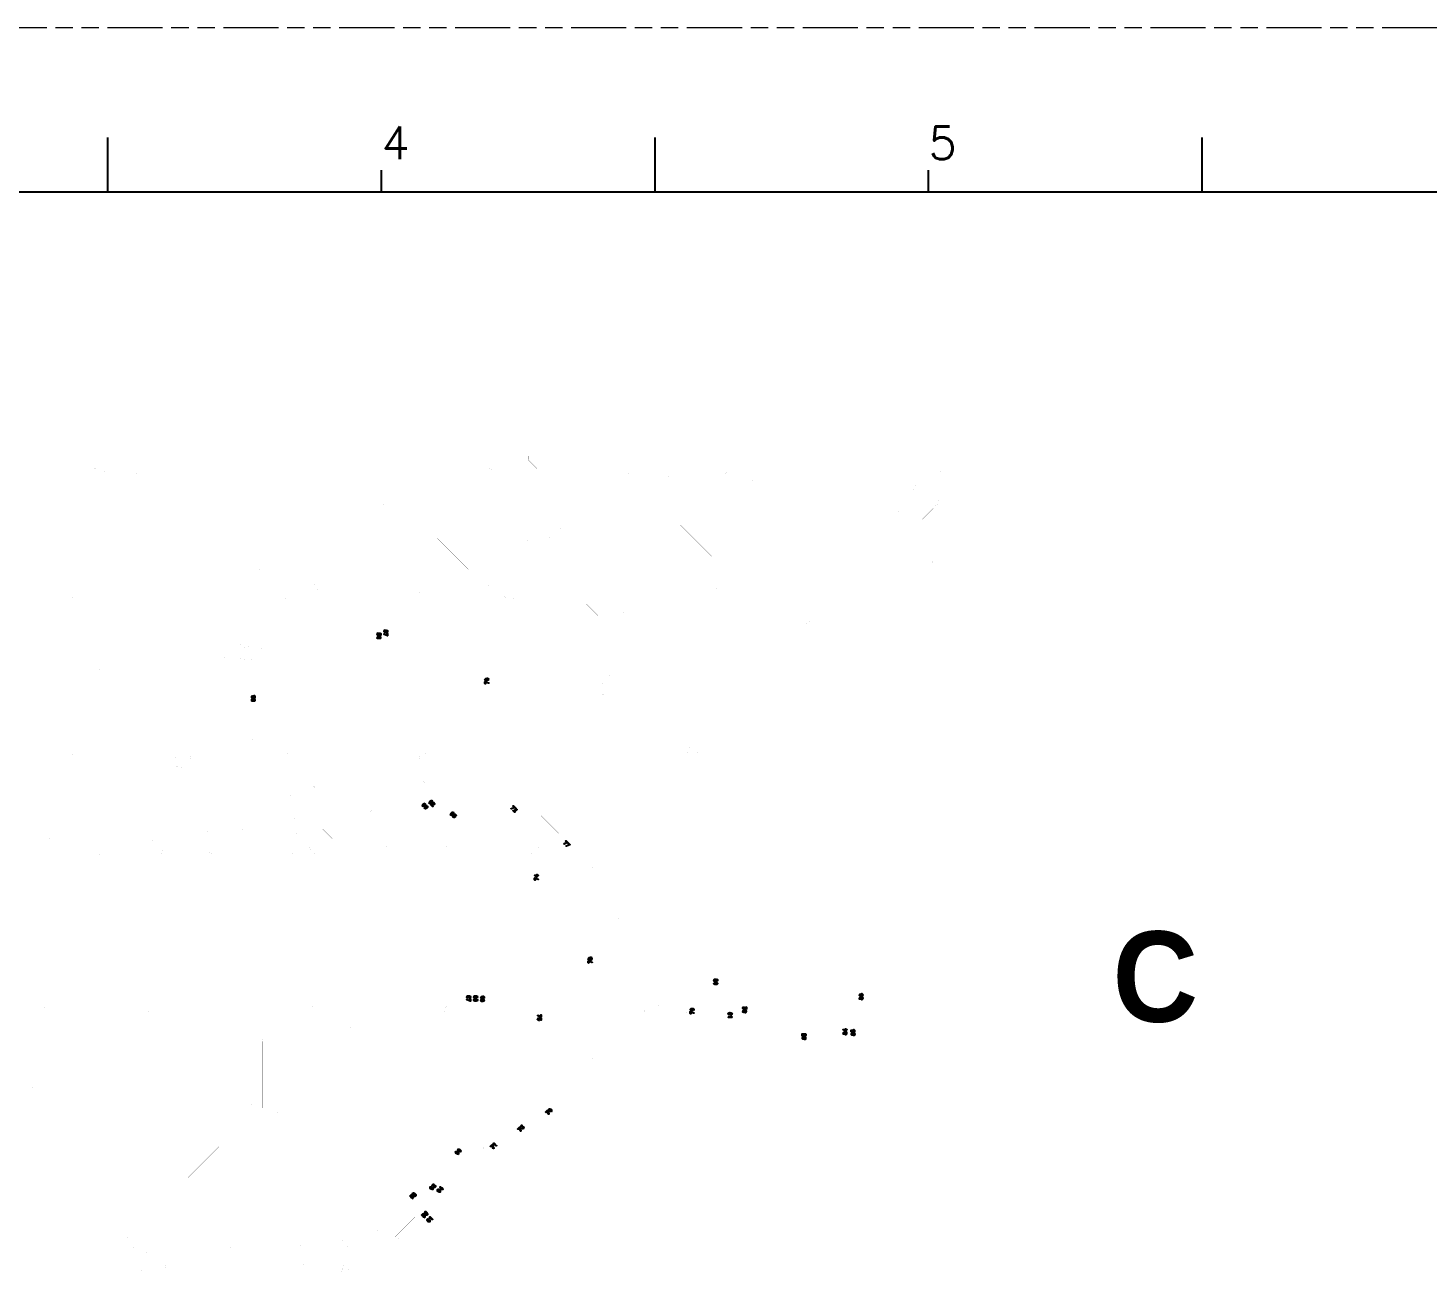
# Model space of a CAD drawing. Extents: x -945 to -170, y -475 to 73.
# Drawn here: x -653.3 to -411.7, y -142.3 to 73 of the extents above; entities that cross this region are included whole.
import ezdxf

# ---------------------------------------------------------------- set-up
doc = ezdxf.new("R2010")
doc.units = 0
doc.linetypes.add('PHANTOM', pattern=[29.5, 9.5, -1.5, 3, -1.5, 3, -1.5, 9.5])
doc.layers.get('0').update_dxf_attribs({"color": 9})
doc.layers.add('0PAPERF', color=2, linetype='PHANTOM', lineweight=0, plot=False)
doc.layers.add('biaozhu1', color=4, linetype='Continuous')
doc.layers.add('c_area', color=1, linetype='Continuous')
doc.layers.add('DIM', color=3, linetype='Continuous', lineweight=5)
doc.styles.add('SIMPLEX', font='simplex.shx')
doc.styles.get("Standard").update_dxf_attribs({"font": 'txt.shx'})

# ---------------------------------------------------------------- blocks, each defined once
blk = doc.blocks.new('PAD_R4')
at = {"layer": 'biaozhu1', "const_width": 0.5}
blk.add_lwpolyline([(0.25, 0, 1), (-0.25, 0, 1)], format="xyb", close=True, dxfattribs=at)

msp = doc.modelspace()

# ---------------------------------------------------------------- linework, layer by layer
for p, q in [((-639.55, 44.66), (-639.55, 54.1)), ((-545.13, 44.66), (-545.13, 54.1)), ((-450.72, 44.66), (-450.72, 54.1)), ((-592.34, 44.66), (-592.34, 48.43)), ((-497.92, 44.66), (-497.92, 48.43)), ((-193.9, 44.66), (-922.8, 44.66))]:
    msp.add_line(p, q)
at = {"layer": '0PAPERF'}
msp.add_line((-170.11, 72.99), (-944.51, 72.99), dxfattribs=at)
at = {"layer": 'c_area'}
for p, q in [((-569.91, -61.77), (-569.4, -61.56)), ((-560.81, -67.82), (-560.31, -67.61)), ((-560.42, -68.22), (-559.92, -68.01)), ((-565.72, -73.35), (-565.53, -73.46)), ((-512.48, -99.99), (-512.29, -100.1)), ((-582.11, -127.27), (-582.06, -127.49))]:
    msp.add_line(p, q, dxfattribs=at)
at = {"layer": 'c_area', "linetype": 'Continuous', "const_width": 0.0016}
for points in [[(-652.66, -142.31), (-652.66, -0.28), (-480.91, -0.28), (-480.91, -142.31), (-652.66, -142.31), (-652.66, -115.3), (-651.45, -114.1), (-651.45, -98.26, -0.198699), (-651.34, -97.98), (-650.65, -97.3, 0.198877), (-650.5, -96.92), (-650.5, -96.35, 0.414219), (-651.02, -95.83), (-651.91, -95.83), (-651.91, -69.63), (-650.99, -69.63, 0.407812), (-650.5, -69.13, -0.057512), (-650.49, -69.06, -0.18321), (-649.3, -66.44), (-648.93, -66.07), (-648.93, -56.07, -0.41422), (-648.53, -55.67), (-628.32, -55.67, -0.198797), (-628.04, -55.78), (-624.12, -59.7, -0.198832), (-624, -59.99), (-624, -63.04, 0.196831), (-623.63, -63.95), (-623.24, -64.34, -0.199218), (-622.05, -67.21), (-622.05, -69.13, 0.407812), (-621.56, -69.63), (-620.63, -69.63), (-620.63, -95.83), (-621.52, -95.83, 0.414219), (-622.05, -96.35), (-622.05, -100.93, -0.148551), (-622.74, -103.19), (-622.74, -116.99), (-637.93, -132.19), (-637.93, -142.31)], [(-636.12, -142.31), (-636.12, -141.17, -0.198727), (-635.91, -140.68), (-633.46, -138.22, 0.195228), (-633.43, -138.15), (-633.43, -132.66, -0.1975), (-633.23, -132.17), (-614.1, -113.04, 0.198843), (-614.07, -112.97), (-614.07, -71.28, -0.198987), (-613.86, -70.78), (-609.77, -66.69, 0.199089), (-609.74, -66.62), (-609.74, -54.94, 0.198756), (-609.77, -54.87), (-614.42, -50.22, -0.198911), (-614.62, -49.73), (-614.62, -36.83, -0.198727), (-614.42, -36.34), (-613.71, -35.63, 0.198843), (-613.68, -35.56), (-613.68, -34.31, 0.198836), (-613.71, -34.24), (-614.4, -33.55, -0.197375), (-614.6, -33.06), (-614.6, -0.28), (-614, -0.28), (-614, -33.06, 0.195062), (-613.98, -33.13), (-613.29, -33.82, -0.198826), (-613.09, -34.31), (-613.09, -35.56, -0.198788), (-613.29, -36.06), (-614, -36.76, 0.198744), (-614.03, -36.83), (-614.03, -49.73, 0.198934), (-614, -49.8), (-609.35, -54.45, -0.198728), (-609.14, -54.94), (-609.14, -66.62, -0.199056), (-609.35, -67.12), (-613.44, -71.21, 0.199001), (-613.47, -71.28), (-613.47, -112.97, -0.198774), (-613.68, -113.46), (-632.81, -132.59, 0.195216), (-632.83, -132.66), (-632.83, -138.15, -0.197509), (-633.04, -138.65), (-635.49, -141.1, 0.198744), (-635.52, -141.17), (-635.52, -142.31)], [(-594.24, -8.53), (-594.24, -0.28), (-593.64, -0.28), (-593.64, -8.41), (-592.65, -9.4, -0.201444), (-592.56, -9.61), (-592.56, -53.17), (-577.27, -68.46, -0.198925), (-577.07, -68.96), (-577.07, -119.14, -0.198819), (-577.27, -119.63), (-592.42, -134.78, 0.195216), (-592.45, -134.85), (-592.45, -142.31), (-593.04, -142.31), (-593.04, -134.85, -0.197481), (-592.84, -134.35), (-577.7, -119.21, 0.198887), (-577.67, -119.14), (-577.67, -68.96, 0.19895), (-577.7, -68.89), (-593.07, -53.51, -0.200043), (-593.16, -53.29), (-593.16, -9.73), (-594.15, -8.75, -0.201444)], [(-593.04, -8.04), (-593.04, -0.28), (-592.44, -0.28), (-592.44, -7.92), (-591.45, -8.9, -0.201182), (-591.37, -9.12), (-591.37, -52.67), (-576.07, -67.97, -0.198777), (-575.87, -68.46), (-575.87, -119.63, -0.198726), (-576.07, -120.13), (-591.22, -135.27, 0.19504), (-591.25, -135.34), (-591.25, -142.31), (-591.85, -142.31), (-591.85, -135.34, -0.197357), (-591.65, -134.85), (-576.5, -119.71, 0.198752), (-576.47, -119.63), (-576.47, -68.46, 0.198844), (-576.5, -68.39), (-591.88, -53.01, -0.201182), (-591.97, -52.8), (-591.97, -9.24), (-592.95, -8.25, -0.201182)], [(-591.84, -7.54), (-591.84, -0.28), (-591.24, -0.28), (-591.24, -7.42), (-585.26, -13.4, -0.201182), (-585.17, -13.62), (-585.17, -24.5, 0.396518), (-583.89, -25.74), (-579.99, -25.74), (-579.99, -51.94), (-583.87, -51.94, 0.422988), (-585.17, -53.28), (-585.17, -56.64, 0.19491), (-584.81, -57.54), (-574.88, -67.47, -0.197503), (-574.67, -67.96), (-574.67, -120.29, -0.201072), (-574.76, -120.51), (-590.02, -135.77, 0.198948), (-590.05, -135.84), (-590.05, -142.31), (-590.65, -142.31), (-590.65, -135.84, -0.198922), (-590.45, -135.35), (-575.27, -120.17), (-575.27, -67.96, 0.195229), (-575.3, -67.89), (-585.68, -57.51, -0.201073), (-585.77, -57.3), (-585.77, -53.18, 0.400453), (-587.07, -51.94), (-590.95, -51.94), (-590.95, -25.74), (-587.05, -25.74, 0.416338), (-585.77, -24.41), (-585.77, -13.74), (-591.75, -7.76, -0.201182)], [(-590.64, -7.05), (-590.64, -0.28), (-590.04, -0.28), (-590.04, -6.92), (-573.98, -22.99, -0.198727), (-573.77, -23.49), (-573.77, -57.04, 0.198844), (-573.74, -57.11), (-565.41, -65.44, -0.198929), (-565.2, -65.94), (-565.2, -68.33, 0.410238), (-563.92, -69.63), (-559.67, -69.63), (-559.67, -95.83), (-563.55, -95.83, 0.422988), (-564.85, -97.17), (-564.85, -112, -0.198822), (-565.06, -112.5), (-588.83, -136.26, 0.198829), (-588.85, -136.34), (-588.85, -142.31), (-589.45, -142.31), (-589.45, -136.34, -0.198773), (-589.25, -135.84), (-565.48, -112.07, 0.198876), (-565.45, -112), (-565.45, -97.07, 0.400453), (-566.75, -95.83), (-570.63, -95.83), (-570.63, -69.63), (-567.09, -69.63, 0.410242), (-565.8, -68.33), (-565.8, -65.94, 0.198958), (-565.83, -65.87), (-574.17, -57.54, -0.198792), (-574.37, -57.04), (-574.37, -23.49, 0.198762), (-574.4, -23.42), (-590.56, -7.26, -0.201182)], [(-589.45, -6.55), (-589.45, -0.28), (-588.85, -0.28), (-588.85, -6.43), (-570.15, -25.12, 0.196117), (-568.69, -25.74), (-559.67, -25.74), (-559.67, -51.94), (-563.55, -51.94, 0.422988), (-564.85, -53.28), (-564.85, -62.92, 0.195124), (-564.82, -62.99), (-556.15, -71.67, -0.198728), (-555.94, -72.16), (-555.94, -104.78, -0.198788), (-556.15, -105.28), (-587.63, -136.76, 0.198752), (-587.66, -136.83), (-587.66, -142.31), (-588.26, -142.31), (-588.26, -136.83, -0.198742), (-588.05, -136.34), (-556.57, -104.85, 0.198843), (-556.54, -104.78), (-556.54, -72.16, 0.198756), (-556.57, -72.09), (-565.25, -63.41, -0.197369), (-565.45, -62.92), (-565.45, -53.18, 0.400453), (-566.75, -51.94), (-570.63, -51.94), (-570.63, -26.36, 0.195776), (-571.23, -24.89), (-589.36, -6.76, -0.201182)], [(-587.05, -5.56), (-587.05, -0.28), (-586.45, -0.28), (-586.45, -5.43), (-577.58, -14.31), (-563.44, -14.31, -0.198789), (-562.95, -14.51), (-552.8, -24.66, 0.196042), (-550.22, -25.74), (-539.35, -25.74), (-539.35, -50.55, 0.195357), (-538.97, -51.45), (-538.43, -51.99, -0.201073), (-538.34, -52.21), (-538.34, -142.31), (-538.94, -142.31), (-538.94, -53.24, 0.41422), (-540.24, -51.94), (-550.31, -51.94), (-550.31, -28.87, 0.195645), (-550.91, -27.4), (-563.37, -14.94, 0.198829), (-563.44, -14.91), (-577.7, -14.91, -0.201182), (-577.91, -14.82), (-586.96, -5.77, -0.201182)], [(-585.34, -2.98), (-585.34, -0.28), (-574.38, -0.28), (-574.38, -0.85, 0.200391), (-573.99, -1.78), (-563.55, -12.22), (-546.11, -12.22, -0.201182), (-545.89, -12.31), (-534.62, -23.58, -0.197496), (-534.42, -24.07), (-534.42, -142.31), (-535.02, -142.31), (-535.02, -24.07, 0.195219), (-535.05, -24), (-546.23, -12.82), (-563.67, -12.82, -0.223281), (-563.9, -12.71), (-573.02, -3.6, 0.198898), (-574.5, -2.98)], [(-549.81, -3.48), (-549.81, -0.28), (-549.21, -0.28), (-549.21, -3.48, 0.195084), (-549.18, -3.55), (-529.5, -23.23, -0.19883), (-529.29, -23.73), (-529.29, -142.31), (-529.89, -142.31), (-529.89, -23.73, 0.19885), (-529.92, -23.66), (-549.61, -3.97, -0.19737)], [(-548.23, -1.57), (-548.23, -0.28), (-547.43, -0.28), (-547.43, -1.41), (-519.05, -29.8, -0.200064), (-518.93, -30.08), (-518.93, -142.31), (-519.73, -142.31), (-519.73, -30.24), (-548.11, -1.86, -0.200064)], [(-542.02, -4), (-533.12, -4, 0.41422), (-532.72, -3.6), (-532.72, -0.28), (-530.24, -0.28), (-529.04, -1.48, -0.199014), (-528.92, -1.76), (-528.92, -5.03, 0.198284), (-528.63, -5.74), (-513.27, -21.1), (-513.27, -142.31), (-518.32, -142.31), (-518.32, -30.08, 0.198917), (-518.62, -29.37), (-542.59, -5.39, -0.668017)], [(-529.38, -0.28), (-528.25, -0.28), (-527.63, -0.9, -0.200064), (-527.52, -1.18), (-527.52, -4.86), (-511.98, -20.4, -0.200046), (-511.86, -20.68), (-511.86, -142.31), (-512.66, -142.31), (-512.66, -20.85), (-528.2, -5.31, -0.200046), (-528.32, -5.02), (-528.32, -1.35)], [(-526.92, -4.45), (-526.92, -0.28), (-526.12, -0.28), (-526.12, -4.28), (-510.58, -19.82, -0.200064), (-510.46, -20.1), (-510.46, -142.31), (-511.26, -142.31), (-511.26, -20.27), (-526.8, -4.73, -0.200064)], [(-512.11, -0.28), (-510.98, -0.28), (-509.18, -2.07, -0.200064), (-509.07, -2.36), (-509.07, -142.31), (-509.87, -142.31), (-509.87, -2.52)], [(-504.06, -2.98), (-504.06, -0.28), (-493.1, -0.28), (-493.1, -2.98), (-494.8, -2.98, 0.411919), (-496.1, -4.27), (-496.1, -8.12, -0.199501), (-496.69, -9.54), (-499.01, -11.86, 0.194967), (-499.39, -12.77), (-499.39, -142.31), (-503.39, -142.31), (-503.39, -11.41, -0.199497), (-502.8, -9.99), (-500.74, -7.93, -0.161727), (-500.57, -6.68, -0.223779), (-500.48, -6.44, 0.197884), (-500.1, -5.53), (-500.1, -4.27, 0.41259), (-501.4, -2.98)], [(-497.57, -142.31), (-497.57, -20.25, -0.1997), (-496.98, -18.83), (-492.81, -14.66, 0.194509), (-492.44, -13.76), (-492.44, -0.28), (-488.44, -0.28), (-488.44, -15.12, -0.199682), (-489.03, -16.54), (-493.57, -21.07), (-493.57, -142.31)], [(-561.21, -13.43), (-546.65, -13.43, -0.198797), (-546.36, -13.54), (-535.74, -24.16, -0.19873), (-535.63, -24.45), (-535.63, -142.31), (-537.73, -142.31), (-537.73, -52.21, 0.198922), (-538, -51.56), (-538.24, -51.32, -0.176598), (-538.34, -51.06), (-538.34, -25.12, 0.414059), (-538.74, -24.72), (-551.73, -24.72, -0.064768), (-552.36, -24.24), (-561.83, -14.77, -0.637985)], [(-528.69, -22.71, -0.414257), (-528.12, -22.71), (-520.33, -30.5), (-520.33, -142.31), (-528.69, -142.31), (-528.69, -23.45, 0.11081), (-528.72, -23.28), (-528.78, -23.17, -0.326205)], [(-645.23, -25.74), (-640.95, -25.74), (-640.95, -37.64, 0.417449), (-640.44, -38.13, 0.414219), (-639.94, -37.63), (-639.94, -25.12, 0.414222), (-640.34, -24.72), (-645.22, -24.72, 0.414219), (-645.72, -25.22, 0.417442)], [(-645.23, -52.95), (-640.34, -52.95, 0.414074), (-639.94, -52.55), (-639.94, -40.05, 0.42389), (-640.45, -39.55, 0.407812), (-640.95, -40.04), (-640.95, -51.94), (-645.22, -51.94, 0.414231), (-645.72, -52.44, 0.41757)], [(-642.37, -96.35), (-641.87, -96.84), (-640.08, -96.84, 0.414234), (-639.94, -96.7, -0.41427), (-639.79, -96.56), (-632.75, -96.56, -0.414234), (-632.61, -96.7, 0.414234), (-632.47, -96.84), (-630.7, -96.84, 0.404513), (-630.18, -96.34, 0.404509), (-630.7, -95.83), (-631.59, -95.83), (-631.59, -69.63), (-630.64, -69.63, 0.319897), (-630.18, -69.28), (-630.18, -68.98, 0.115493), (-630.29, -68.78), (-631.51, -67.56, 0.197893), (-632.43, -67.19), (-638.02, -67.19, 0.196663), (-638.93, -67.56), (-640.81, -69.44, 0.189702), (-640.95, -69.78), (-640.95, -95.83), (-641.84, -95.83, 0.410923)], [(-581.83, -142.31), (-581.83, -133.91, -0.198928), (-581.71, -133.63), (-545.04, -96.96, -0.19873), (-544.76, -96.84), (-539.95, -96.84, -0.41422), (-539.55, -97.24), (-539.55, -142.31)], [(-606.57, -138.92), (-606.14, -138.92, 0.337998), (-605.85, -138.7, -0.171999), (-604.48, -136.69, 0.245401), (-604.36, -136.44), (-604.36, -135.94, 0.60197), (-604.82, -135.69, 0.195393), (-606.86, -138.55, 0.491677)], [(-600.29, -136.45, 0.239083), (-600.16, -136.69, -0.171204), (-598.79, -138.7, 0.340252), (-598.5, -138.92), (-598.07, -138.92, 0.493044), (-597.78, -138.54, 0.195493), (-599.83, -135.69, 0.580367), (-600.29, -135.93)]]:
    msp.add_lwpolyline(points, format="xyb", close=True, dxfattribs=at)
for points in [[(-652.66, -38.07, 0.129912), (-652.41, -38.13, 0.414219), (-651.91, -37.63), (-651.91, -25.74), (-647.63, -25.74, 0.424408), (-647.14, -25.21, 0.4073), (-647.64, -24.72), (-652.53, -24.72, 0.084538), (-652.66, -24.74), (-652.66, -0.28), (-647.31, -0.28), (-647.31, -3.6, 0.414235), (-646.91, -4), (-642.02, -4, 0.430758), (-641.53, -3.47, 0.4073), (-642.02, -2.98), (-646.29, -2.98), (-646.29, -0.28), (-635.33, -0.28), (-635.33, -2.98), (-639.6, -2.98, 0.423764), (-640.1, -3.5, 0.414219), (-639.6, -4), (-634.72, -4, 0.41422), (-634.32, -3.6), (-634.32, -0.28), (-626.99, -0.28), (-626.99, -4), (-615.21, -4), (-615.21, -33.13, 0.100517), (-615.92, -33.24, -0.087777), (-617.48, -33.52), (-619.22, -33.52, -0.414061), (-619.62, -33.12), (-619.62, -25.12, 0.414059), (-620.02, -24.72), (-632.21, -24.72, 0.414235), (-632.61, -25.12), (-632.61, -52.55, 0.41422), (-632.21, -52.95), (-627.93, -52.95, -0.41422), (-627.53, -53.35), (-627.53, -54.24, -0.41422), (-627.93, -54.64), (-649.55, -54.64, 0.414074), (-649.95, -55.04), (-649.95, -66.25, 0.124909), (-650.99, -68.3, -0.351243), (-651.38, -68.61), (-651.96, -68.61, -0.41422), (-652.36, -68.21), (-652.36, -58.49, 0.120442), (-652.66, -57.27)], [(-608.76, -25.52), (-612.66, -21.62, -0.199727), (-613.41, -19.81), (-613.41, -0.28), (-608.33, -0.28), (-608.33, -18.77), (-604, -23.1, -0.199807), (-603.25, -24.9), (-603.25, -25.66, 0.081567), (-602.84, -25.74), (-600.31, -25.74), (-600.31, -51.94), (-602.82, -51.94, 0.41422), (-604.12, -53.24), (-604.12, -57.39, 0.197212), (-603.75, -58.3), (-593.47, -68.58, -0.199219), (-592.87, -70.02), (-592.87, -110.84, -0.199219), (-593.47, -112.28), (-617.97, -136.78, 0.198597), (-618.34, -137.7), (-618.34, -142.31), (-630.75, -142.31)], [(-588.25, -6.05), (-588.25, -0.28), (-587.65, -0.28), (-587.65, -5.93), (-578.07, -15.51), (-567.38, -15.51, -0.198726), (-566.89, -15.71), (-552.56, -30.04, -0.198926), (-552.36, -30.54), (-552.36, -40.4, 0.022124), (-552.27, -40.64)], [(-566.87, -0.28), (-567.02, -0.91, 0.057938), (-567.02, -0.93), (-567.02, -1.53, 0.198762), (-566.99, -1.6), (-557.59, -10.99, 0.198936), (-557.52, -11.02), (-545.61, -11.02, -0.201182), (-545.4, -11.11), (-532.15, -24.36, -0.198925), (-531.94, -24.86), (-531.94, -142.31), (-532.54, -142.31), (-532.54, -24.86, 0.19895), (-532.57, -24.79), (-545.73, -11.62), (-557.52, -11.62, -0.198921), (-558.02, -11.42), (-567.41, -2.02, -0.198742), (-567.62, -1.53)], [(-567.62, -1.53), (-567.62, -0.93, -0.057751), (-567.6, -0.77), (-567.48, -0.28), (-566.87, -0.28)], [(-487.84, -15.17), (-487.84, -15.17, 0.005141), (-487.84, -15.12), (-487.84, -0.28), (-480.91, -0.28), (-480.91, -142.31), (-492.96, -142.31)], [(-554.07, -40.09, 0.167045), (-552.96, -38.59), (-552.96, -30.54, 0.198958), (-552.98, -30.46), (-567.31, -16.14, 0.198752), (-567.38, -16.11), (-578.19, -16.11, -0.201182), (-578.41, -16.02), (-588.16, -6.27, -0.201182), (-588.25, -6.05)], [(-492.96, -142.31), (-492.96, -21.44, -0.136413), (-492.88, -21.24), (-488.6, -16.97, 0.193654), (-487.84, -15.17)], [(-636.17, -135.9, 0.088925), (-635.86, -134.16), (-635.86, -131.99, -0.19984), (-635.62, -131.41), (-616.29, -112.09), (-616.29, -65.81, 0.196215), (-616.66, -64.9), (-626.69, -54.87, -0.199813), (-626.93, -54.3), (-626.93, -53.22, 0.409927), (-628.22, -51.94), (-631.59, -51.94), (-631.59, -25.74), (-620.63, -25.74), (-620.63, -32.84, 0.405962), (-619.35, -34.12), (-617.48, -34.12, 0.086953), (-615.73, -33.82, -1.441294), (-615.71, -36.07, 0.087884), (-617.49, -35.75), (-619.33, -35.75, 0.410242), (-620.63, -37.03), (-620.63, -51.94), (-624, -51.94, 0.41422), (-625.3, -53.24), (-625.3, -53.96), (-614.9, -64.36, -0.199813), (-614.67, -64.94), (-614.67, -112.42, -0.19984), (-614.9, -113), (-634.23, -132.32), (-634.23, -134.16, 0.090138), (-633.91, -135.92, -0.516611), (-635.04, -137.51)], [(-630.75, -142.31), (-630.07, -141.64, 0.19855), (-629.6, -140.49), (-629.6, -133.96), (-610.71, -115.07, 0.198921), (-610.23, -113.92), (-610.23, -102.83, -0.198787), (-610.12, -102.55), (-607.46, -99.89, -0.198832), (-607.18, -99.77), (-598.26, -99.77, 0.414211), (-596.93, -98.45), (-596.93, -70.86), (-607.59, -60.21, -0.199219), (-608.18, -58.77), (-608.18, -53.24, 0.414216), (-609.48, -51.94), (-611.27, -51.94), (-611.27, -25.74), (-609.47, -25.74, 0.144853), (-608.76, -25.52)], [(-652.66, -57.27), (-652.66, -52.93, 0.084562), (-652.53, -52.95), (-647.63, -52.95, 0.424533), (-647.14, -52.43, 0.407311), (-647.64, -51.94), (-651.91, -51.94), (-651.91, -40.05, 0.573682), (-652.66, -39.61), (-652.66, -38.07)], [(-552.27, -40.64, -2.07737), (-554.07, -40.09)], [(-617.32, -142.31), (-617.32, -137.62, -0.198795), (-617.2, -137.34), (-593.26, -113.39), (-593.26, -112.93), (-593.04, -112.7, 0.198858), (-592.26, -110.84), (-592.26, -98.31, -0.414075), (-591.86, -97.91), (-590.84, -97.91, 0.399394), (-589.54, -96.67, 0.396428), (-590.44, -95.83), (-590.95, -95.83), (-590.95, -69.7, 0.19899), (-591.57, -68.22), (-594.23, -65.56, -0.199014), (-594.35, -65.27), (-594.35, -62.5, -0.414235), (-593.95, -62.1), (-585.51, -62.1, -0.199065), (-585.23, -62.21), (-581.19, -66.25, -0.198826), (-581.07, -66.54), (-581.07, -67.79)], [(-632.88, -140.71), (-632.24, -140.07), (-632.24, -133.29, -0.199235), (-631.94, -132.57), (-612.87, -113.5), (-612.87, -101.99, -0.199221), (-612.57, -101.27), (-608.03, -96.73, 0.668272), (-608.4, -95.83), (-611.27, -95.83), (-611.27, -69.63), (-608.09, -69.63, 0.405962), (-606.81, -68.35), (-606.81, -66.64, 0.255028), (-607.42, -65.56, -1.362502), (-605.66, -64.09, 0.093074), (-605.39, -64.49), (-605.07, -64.81, -0.199214), (-604.78, -65.53), (-604.78, -68.33, 0.410242), (-603.49, -69.63), (-600.31, -69.63), (-600.31, -95.83), (-603.38, -95.83, 0.198913), (-604.88, -96.45, -0.086786), (-604.96, -96.51, -0.044793), (-605.07, -96.64), (-610.84, -102.41), (-610.84, -113.92, -0.199235), (-611.14, -114.64), (-630.2, -133.71), (-630.2, -140.49, -0.199221), (-630.5, -141.21), (-631.43, -142.14, -0.037403), (-631.48, -142.31), (-633.72, -142.31)], [(-581.07, -67.99), (-581.07, -68.21, -0.125016), (-581.12, -68.4, 0.260314), (-580.4, -69.63), (-579.99, -69.63), (-579.99, -95.83), (-580.51, -95.83, 0.396418), (-581.41, -96.67, 0.399403), (-580.11, -97.91), (-579.85, -97.91, -0.198783), (-579.57, -98.02), (-578.67, -98.92, -0.198832), (-578.55, -99.21), (-578.55, -118.53, -0.198684), (-578.67, -118.82), (-593.91, -134.06, 0.19873), (-594.03, -134.34), (-594.03, -142.31), (-598.5, -142.31)], [(-551.36, -80.97, 0.158678), (-550.91, -81.31, 0.317462), (-550.31, -80.46), (-550.31, -69.63), (-539.35, -69.63), (-539.35, -95.83), (-544.39, -95.83, 0.198906), (-545.03, -96.09), (-582.44, -133.5), (-582.44, -142.31), (-583.04, -142.31)], [(-581.07, -67.79, -0.17041), (-581.07, -67.99)], [(-583.04, -142.31), (-583.04, -133.38, -0.223145), (-582.93, -133.15), (-547.13, -97.35, 0.661478), (-547.78, -95.83), (-550.31, -95.83), (-550.31, -82.86, 0.317665), (-550.91, -82.01, 0.102975), (-551.23, -82.2, -0.107421), (-551.67, -82.65)], [(-551.67, -82.65, -2.386048), (-551.36, -80.97)], [(-652.66, -109.69, -0.17264), (-652.48, -110.2), (-652.48, -113.67), (-652.66, -113.86)], [(-635.04, -137.51, -0.522396), (-636.17, -135.9)], [(-633.72, -142.31, -0.455299), (-632.88, -140.71)], [(-598.5, -142.31, 0.094919), (-597.78, -140.71, 0.491537), (-598.08, -140.34), (-598.5, -140.34, 0.347956), (-598.8, -140.57, -0.141933), (-599.85, -142.31), (-604.8, -142.31, -0.14292), (-605.85, -140.56, 0.341311), (-606.15, -140.34), (-606.57, -140.34, 0.492815), (-606.86, -140.72, 0.094478), (-606.14, -142.31)]]:
    msp.add_lwpolyline(points, format="xyb", dxfattribs=at)
for points in [[(-625.97, -2.98), (-625.97, -0.28), (-615.01, -0.28), (-615.01, -2.98)], [(-605.66, -2.98), (-605.66, -0.28), (-594.7, -0.28), (-594.7, -2.98)], [(-544.69, -2.98), (-544.69, -0.28), (-533.73, -0.28), (-533.73, -2.98)], [(-524.37, -2.98), (-524.37, -0.28), (-513.41, -0.28), (-513.41, -2.98)], [(-508.47, -142.31), (-508.47, -0.28), (-504.47, -0.28), (-504.47, -142.31)]]:
    msp.add_lwpolyline(points, close=True, dxfattribs=at)
for points in [[(-565.02, -2.98), (-565.02, -2.77), (-565.02, -0.28), (-554.06, -0.28), (-554.06, -2.98), (-564.8, -2.98)], [(-564.8, -2.98), (-565.02, -2.98)], [(-652.66, -113.86), (-652.66, -109.69)], [(-606.14, -142.31), (-617.32, -142.31)]]:
    msp.add_lwpolyline(points, dxfattribs=at)
at = {"layer": 'c_area', "linetype": 'Continuous'}
for points in [[(-591.77, -31.28, 0.819199), (-591.57, -31.07, -0.735183), (-591.54, -31), (-591.3, -31.02, -0.388557), (-591.27, -31.06), (-591.27, -31.29, -1), (-591.35, -31.29), (-591.35, -31.1), (-591.47, -31.09, -0.644358), (-591.72, -31.38), (-591.8, -31.35, -0.112045), (-591.81, -31.35), (-591.86, -31.3, -0.126661), (-591.88, -31.28), (-591.9, -31.22, -0.094664), (-591.91, -31.2)], [(-591.77, -30.98, -1), (-591.74, -31.06, 0.637647), (-591.77, -31.28)], [(-592.96, -31.78, 0.819199), (-592.77, -31.57, -0.735183), (-592.74, -31.5), (-592.5, -31.52, -0.388557), (-592.46, -31.56), (-592.46, -31.79, -1), (-592.54, -31.79), (-592.54, -31.6), (-592.66, -31.59, -0.644358), (-592.91, -31.87), (-592.99, -31.85, -0.112045), (-593.01, -31.84), (-593.06, -31.8, -0.126661), (-593.07, -31.78), (-593.1, -31.71, -0.094664), (-593.1, -31.7)], [(-593.1, -32.26, -0.379215), (-592.74, -32.06, -0.575806), (-592.49, -32.36, -0.205462), (-592.51, -32.39), (-592.57, -32.41)], [(-592.71, -32.14, -0.597481), (-592.87, -32.43, -0.359221), (-593.1, -32.27, -0.094664), (-593.1, -32.26)], [(-592.97, -31.48, -1), (-592.94, -31.55, 0.637647), (-592.96, -31.78)], [(-592.57, -32.41, -1.487402), (-592.56, -32.32, 0.775203), (-592.71, -32.14)], [(-591.88, -31.71, -1), (-591.85, -31.63), (-591.35, -31.84)], [(-591.35, -31.84), (-591.35, -31.58, -1), (-591.27, -31.58), (-591.27, -31.9, -0.539035), (-591.32, -31.94), (-591.88, -31.71)], [(-574.47, -39.5, -0.37912), (-574.11, -39.28, -0.482408), (-573.83, -39.52)], [(-573.83, -39.52, -0.402577), (-574.44, -39.59), (-574.47, -39.51, -0.053901), (-574.47, -39.5)], [(-574.47, -40.2), (-574.47, -39.88, -0.539035), (-574.42, -39.84), (-573.86, -40.07, -1), (-573.89, -40.15), (-574.39, -39.94)], [(-574.39, -39.94), (-574.39, -40.2, -1), (-574.47, -40.2)], [(-614.72, -42.61), (-614.72, -42.38, -1), (-614.64, -42.38), (-614.64, -42.58), (-614.52, -42.59, -0.52382), (-614.35, -42.3)], [(-614.22, -42.4, 0.819045), (-614.42, -42.6, -0.735183), (-614.45, -42.68), (-614.69, -42.65, -0.388557), (-614.72, -42.61)], [(-614.72, -43.17), (-614.72, -42.94, -1), (-614.64, -42.94), (-614.64, -43.14), (-614.52, -43.15, -0.52382), (-614.35, -42.86)], [(-614.22, -42.96, 0.819045), (-614.42, -43.16, -0.735183), (-614.45, -43.24), (-614.69, -43.21, -0.388557), (-614.72, -43.17)], [(-614.22, -42.7, -1), (-614.25, -42.62, 0.637647), (-614.22, -42.4)], [(-614.22, -43.26, -1), (-614.25, -43.18, 0.637647), (-614.22, -42.96)], [(-584.95, -61.35, -0.603907), (-585.29, -61.3, -0.13003), (-585.3, -61.28)], [(-584.75, -61.13, -1.486698), (-584.81, -61.06, 0.775443), (-585.04, -61.04)], [(-584.44, -61.3, -0.482582), (-584.47, -61.67), (-584.52, -61.72, -0.585321), (-584.91, -61.68, -0.177457), (-584.92, -61.65)], [(-584.43, -61.44, 0.506858), (-584.59, -61.37), (-584.69, -61.44), (-584.75, -61.49), (-584.82, -61.59, 0.50699), (-584.75, -61.75)], [(-583.75, -60.86, -0.603907), (-584.1, -60.81, -0.13003), (-584.1, -60.79)], [(-583.56, -60.63, -1.486698), (-583.62, -60.56, 0.775443), (-583.84, -60.54)], [(-583.78, -61.17, -0.646208), (-583.75, -61.1), (-583.4, -61.07, 0.341294), (-583.24, -60.91)], [(-583.66, -61.17), (-583.49, -61.34, -1), (-583.55, -61.4), (-583.78, -61.17)], [(-583.17, -60.88, -0.419586), (-583.4, -61.15), (-583.66, -61.17)], [(-583.24, -60.91, 0.570116), (-583.4, -60.88, -1), (-583.46, -60.83)], [(-580.06, -62.86, -0.603907), (-580.4, -62.81, -0.13003), (-580.4, -62.79)], [(-579.86, -62.63, -1.486698), (-579.92, -62.56, 0.775443), (-580.15, -62.55)], [(-579.8, -63.26, 0.817952), (-579.81, -62.97, -0.738619), (-579.84, -62.9), (-579.65, -62.75, -0.393264), (-579.6, -62.75), (-579.43, -62.91, -1), (-579.49, -62.97), (-579.63, -62.83), (-579.72, -62.91, -0.523144), (-579.64, -63.24)], [(-569.4, -61.56), (-569.59, -61.38, -1), (-569.53, -61.32), (-569.3, -61.55, -0.540413), (-569.32, -61.61), (-569.87, -61.85, -1), (-569.91, -61.77)], [(-569.59, -62.17, -0.646208), (-569.56, -62.1), (-569.22, -62.08, 0.341294), (-569.05, -61.91)], [(-569.47, -62.18), (-569.3, -62.34, -1), (-569.36, -62.4), (-569.59, -62.17)], [(-568.98, -61.88, -0.419586), (-569.21, -62.15), (-569.47, -62.18)], [(-569.05, -61.91, 0.570116), (-569.21, -61.88, -1), (-569.27, -61.83)], [(-579.64, -63.24, -0.642725), (-580.04, -63.17, -0.328631), (-580.04, -63.12)], [(-580.04, -63.12, -0.079731), (-580.04, -63.11), (-580.01, -63.05, -1), (-579.94, -63.08, 0.637758), (-579.8, -63.26)], [(-560.31, -67.61), (-560.5, -67.43, -1), (-560.44, -67.37), (-560.21, -67.6, -0.540413), (-560.23, -67.66), (-560.78, -67.9, -1), (-560.81, -67.82)], [(-559.92, -68.01), (-560.1, -67.83, -1), (-560.04, -67.77), (-559.82, -67.99, -0.540413), (-559.83, -68.06), (-560.39, -68.29, -1), (-560.42, -68.22)], [(-565.9, -74.1), (-565.9, -73.78, -0.539035), (-565.85, -73.74), (-565.29, -73.97, -1), (-565.32, -74.04), (-565.82, -73.83)], [(-565.82, -73.83), (-565.82, -74.1, -1), (-565.9, -74.1)], [(-556.37, -87.8, -0.647895), (-556.64, -87.75, -0.094664), (-556.64, -87.74)], [(-556.64, -88.41), (-556.64, -88.09, -0.539035), (-556.58, -88.05), (-556.02, -88.28, -1), (-556.06, -88.36), (-556.56, -88.15)], [(-556.56, -88.15), (-556.56, -88.41, -1), (-556.64, -88.41)], [(-556.42, -87.64, 0.610075), (-556.56, -87.65), (-556.56, -87.73)], [(-534.96, -91.47, -0.871214), (-534.59, -91.31, -0.486257), (-534.35, -91.3)], [(-534.35, -91.3, -0.461965), (-534.44, -91.6, -0.324873), (-534.59, -91.54, -0.596177), (-534.96, -91.49, -0.094664), (-534.96, -91.47)], [(-534.96, -92.01, -0.384702), (-534.59, -91.79, -0.472799), (-534.32, -92.02)], [(-534.42, -91.34, 0.425265), (-534.54, -91.37), (-534.55, -91.43)], [(-534.55, -91.43), (-534.54, -91.48, 0.42514), (-534.42, -91.51)], [(-577.61, -94.29, -0.379215), (-577.24, -94.09, -0.575806), (-577, -94.4, -0.205462), (-577.02, -94.42), (-577.07, -94.44)], [(-577.22, -94.18, -0.597481), (-577.37, -94.47, -0.359221), (-577.61, -94.31, -0.094664), (-577.61, -94.29)], [(-577.07, -94.44, -1.487402), (-577.07, -94.35, 0.775203), (-577.22, -94.18)], [(-576.41, -94.29, -0.379215), (-576.04, -94.09, -0.575806), (-575.8, -94.4, -0.205462), (-575.82, -94.42), (-575.87, -94.44)], [(-576.02, -94.18, -0.597481), (-576.17, -94.47, -0.359221), (-576.41, -94.31, -0.094664), (-576.41, -94.29)], [(-575.87, -94.44, -1.487402), (-575.87, -94.35, 0.775203), (-576.02, -94.18)], [(-575.21, -94.38, -0.379215), (-574.85, -94.18, -0.575806), (-574.6, -94.48, -0.205462), (-574.62, -94.5), (-574.68, -94.53)], [(-534.32, -92.02, -0.401951), (-534.93, -92.09), (-534.96, -92.02, -0.094664), (-534.96, -92.01)], [(-509.23, -93.97, -0.421647), (-509.84, -94.06), (-509.86, -93.99, -0.094664), (-509.87, -93.97)], [(-509.76, -93.8, -1.487402), (-509.77, -93.89, 0.775203), (-509.62, -94.06)], [(-577.58, -94.8, -1), (-577.55, -94.72), (-577.05, -94.93)], [(-577.05, -94.93), (-577.05, -94.67, -1), (-576.97, -94.67), (-576.97, -94.99, -0.539035), (-577.02, -95.03), (-577.58, -94.8)], [(-576.41, -94.88, -0.871214), (-576.04, -94.72, -0.486257), (-575.8, -94.7)], [(-575.8, -94.7, -0.461965), (-575.89, -95.01, -0.324873), (-576.04, -94.94, -0.596177), (-576.41, -94.89, -0.094664), (-576.41, -94.88)], [(-575.87, -94.75, 0.425265), (-575.99, -94.78), (-576, -94.83)], [(-576, -94.83), (-575.99, -94.88, 0.42514), (-575.87, -94.91)], [(-574.82, -94.26, -0.597481), (-574.98, -94.55, -0.359221), (-575.21, -94.39, -0.094664), (-575.21, -94.38)], [(-574.57, -94.91, -0.420577), (-575.18, -95), (-575.21, -94.93, -0.094664), (-575.21, -94.91)], [(-575.11, -94.74, -1.487156), (-575.12, -94.83, 0.775566), (-574.97, -95)], [(-574.68, -94.53, -1.487402), (-574.67, -94.44, 0.775203), (-574.82, -94.26)], [(-539.04, -96.49, -0.37936), (-538.67, -96.29, -0.57702), (-538.43, -96.59, -0.205462), (-538.45, -96.61), (-538.51, -96.64)], [(-538.65, -96.37, -0.597427), (-538.8, -96.66, -0.35893), (-539.04, -96.5, -0.094664), (-539.04, -96.49)], [(-538.51, -96.64, -1.487156), (-538.5, -96.55, 0.775566), (-538.65, -96.37)], [(-529.99, -96.27, -0.688649), (-529.72, -96.08), (-529.63, -96.13), (-529.43, -96.3)], [(-529.82, -96.41, -0.327904), (-529.99, -96.29, -0.133645), (-529.99, -96.27)], [(-529.91, -96.19, 0.57097), (-529.82, -96.33, -1), (-529.82, -96.41)], [(-529.43, -96.3), (-529.43, -96.07, -1), (-529.35, -96.07), (-529.35, -96.39, -0.649857), (-529.42, -96.42), (-529.68, -96.19, 0.341965), (-529.91, -96.19)], [(-509.59, -94.65, -0.647895), (-509.86, -94.59, -0.094664), (-509.87, -94.58)], [(-509.65, -94.48, 0.610075), (-509.79, -94.5), (-509.79, -94.57)], [(-565.37, -97.56, -1), (-565.34, -97.48), (-564.83, -97.69)], [(-565.25, -98.25, 0.819199), (-565.06, -98.04, -0.735183), (-565.03, -97.97), (-564.79, -97.99, -0.388557), (-564.75, -98.03), (-564.75, -98.26, -1), (-564.83, -98.26), (-564.83, -98.07), (-564.95, -98.06, -0.644358), (-565.2, -98.35), (-565.28, -98.32, -0.112045), (-565.3, -98.32), (-565.35, -98.27, -0.126661), (-565.36, -98.25), (-565.39, -98.19, -0.094664), (-565.39, -98.17)], [(-564.83, -97.69), (-564.83, -97.43, -1), (-564.75, -97.43), (-564.75, -97.75, -0.539035), (-564.81, -97.79), (-565.37, -97.56)], [(-565.26, -97.95, -1), (-565.23, -98.02, 0.637647), (-565.25, -98.25)], [(-539.04, -97.18), (-539.04, -96.86, -0.539035), (-538.99, -96.83), (-538.43, -97.05, -1), (-538.46, -97.13), (-538.96, -96.92)], [(-538.96, -96.92), (-538.96, -97.18, -1), (-539.04, -97.18)], [(-532.48, -97.26, -0.871214), (-532.12, -97.1, -0.486257), (-531.87, -97.09)], [(-531.87, -97.09, -0.461965), (-531.96, -97.39, -0.324873), (-532.12, -97.33, -0.596177), (-532.48, -97.28, -0.094664), (-532.48, -97.26)], [(-532.44, -97.84, -1), (-532.44, -97.76), (-531.99, -97.76)], [(-532.02, -97.7, -1.522174), (-531.93, -97.7), (-531.86, -97.77, -0.70035), (-531.88, -97.84), (-532.44, -97.84)], [(-531.94, -97.13, 0.425265), (-532.06, -97.16), (-532.07, -97.22)], [(-532.07, -97.22), (-532.06, -97.27, 0.42514), (-531.94, -97.3)], [(-531.99, -97.76, -0.067502), (-532, -97.75), (-532.02, -97.7)], [(-529.72, -96.9, -0.647895), (-529.99, -96.85, -0.094664), (-529.99, -96.83)], [(-529.78, -96.74, 0.610075), (-529.91, -96.75), (-529.91, -96.83)], [(-519.73, -100.97), (-519.73, -100.71, -0.595465), (-519.66, -100.68), (-519.51, -100.78, -1.208199), (-519.16, -101.03)], [(-519.65, -100.79), (-519.65, -100.97, -1), (-519.73, -100.97)], [(-519.45, -101.52, -0.647895), (-519.72, -101.47, -0.094664), (-519.73, -101.46)], [(-519.23, -100.75, 0.372811), (-519.43, -100.79), (-519.43, -100.85, -0.595465), (-519.5, -100.88), (-519.65, -100.79)], [(-519.51, -101.36, 0.610075), (-519.65, -101.37), (-519.65, -101.45)], [(-519.16, -101.03), (-519.22, -101.05, -1), (-519.25, -100.97, 0.637647), (-519.23, -100.75)], [(-512.39, -100.69, -0.647895), (-512.66, -100.63, -0.094664), (-512.66, -100.62)], [(-512.45, -100.52, 0.610075), (-512.58, -100.54), (-512.58, -100.61)], [(-511.26, -100.28), (-511.26, -100.06, -1), (-511.18, -100.06), (-511.18, -100.25), (-511.06, -100.26, -0.52382), (-510.89, -99.97)], [(-510.76, -100.07, 0.819045), (-510.96, -100.28, -0.735183), (-510.99, -100.35), (-511.23, -100.33, -0.388557), (-511.26, -100.28)], [(-510.99, -100.84, -0.647895), (-511.26, -100.79, -0.094664), (-511.26, -100.78)], [(-511.05, -100.68, 0.610075), (-511.18, -100.69), (-511.18, -100.77)], [(-510.75, -100.37, -1), (-510.79, -100.29, 0.637647), (-510.76, -100.07)], [(-563.71, -114.04), (-563.9, -114.22, -1), (-563.95, -114.17)], [(-563.95, -114.17), (-563.73, -113.94, -0.540413), (-563.66, -113.95), (-563.43, -114.51, -1), (-563.5, -114.54), (-563.71, -114.04)], [(-563, -114.12, -0.332496), (-563.46, -113.85, -0.708585), (-563.25, -113.61)], [(-563.25, -113.61, -1.486698), (-563.31, -113.67, 0.775443), (-563.33, -113.9)], [(-568.55, -116.95), (-568.74, -117.13, -1), (-568.79, -117.07)], [(-568.79, -117.07), (-568.57, -116.85, -0.540413), (-568.5, -116.86), (-568.27, -117.42, -1), (-568.34, -117.45), (-568.55, -116.95)], [(-568.18, -116.58), (-568.31, -116.7, -1), (-568.36, -116.65)], [(-568.36, -116.65), (-568.19, -116.47, -0.594587), (-568.12, -116.49), (-568.08, -116.67, -1.20904), (-568.01, -117.09)], [(-567.86, -116.85, 0.372891), (-568.03, -116.73), (-568.08, -116.77, -0.594587), (-568.14, -116.75), (-568.18, -116.58)], [(-568.01, -117.09), (-568.06, -117.06, -1), (-568.03, -116.99, 0.637758), (-567.86, -116.85)], [(-578.67, -121.08, -0.332071), (-579.12, -120.81, -0.709812), (-578.91, -120.57)], [(-578.91, -120.57, -1.487568), (-578.98, -120.63, 0.774857), (-579, -120.86)], [(-579, -120.86, -0.055352), (-578.99, -120.85, -0.563425), (-578.68, -120.76)], [(-573.26, -119.96), (-573.44, -120.14, -1), (-573.5, -120.09)], [(-573.5, -120.09), (-573.27, -119.86, -0.540413), (-573.21, -119.87), (-572.97, -120.43, -1), (-573.04, -120.46), (-573.26, -119.96)], [(-572.98, -119.69), (-572.98, -119.59, -0.701005), (-572.91, -119.56), (-572.52, -119.96, -1), (-572.58, -120.01), (-572.9, -119.7)], [(-572.9, -119.7, -0.067871), (-572.9, -119.71), (-572.91, -119.76)], [(-579.06, -121.48, -0.332522), (-579.52, -121.21, -0.707569), (-579.31, -120.97)], [(-579.31, -120.97, -1.487625), (-579.37, -121.02, 0.774802), (-579.39, -121.25)], [(-579.39, -121.25, -0.055352), (-579.39, -121.24, -0.562697), (-579.08, -121.16)], [(-583.47, -127.58, -0.33257), (-583.93, -127.31, -0.708585), (-583.72, -127.07)], [(-583.72, -127.07, -1.486698), (-583.79, -127.13, 0.775443), (-583.8, -127.36)], [(-583.42, -126.73), (-583.54, -126.86, -1), (-583.6, -126.8)], [(-583.6, -126.8), (-583.42, -126.63, -0.594587), (-583.35, -126.65), (-583.32, -126.82, -1.20904), (-583.24, -127.24)], [(-583.09, -127.01, 0.372891), (-583.27, -126.89), (-583.31, -126.93, -0.594587), (-583.38, -126.91), (-583.42, -126.73)], [(-583.24, -127.24), (-583.3, -127.22, -1), (-583.27, -127.15, 0.637758), (-583.09, -127.01)], [(-582.22, -128.02, -0.33257), (-582.67, -127.75, -0.708585), (-582.46, -127.51)], [(-582.46, -127.51, -1.486698), (-582.53, -127.57, 0.775443), (-582.55, -127.8)], [(-587.4, -128.72, -0.389828), (-587.39, -128.67), (-587.23, -128.5, -1), (-587.18, -128.56), (-587.31, -128.7), (-587.24, -128.79, -0.523443), (-586.91, -128.71)], [(-586.89, -128.87, 0.820368), (-587.17, -128.88, -0.73872), (-587.24, -128.91), (-587.4, -128.72)], [(-587.09, -129.08, -1), (-587.06, -129.01, 0.637745), (-586.89, -128.87)], [(-585.35, -131.99, -0.393264), (-585.35, -131.94), (-585.19, -131.78, -1), (-585.13, -131.83), (-585.27, -131.97), (-585.19, -132.06, -0.523144), (-584.86, -131.98)], [(-584.84, -132.14, 0.81806), (-585.13, -132.15, -0.738619), (-585.2, -132.18), (-585.35, -131.99)], [(-585.05, -132.36, -1), (-585.02, -132.28, 0.637758), (-584.84, -132.14)], [(-584.62, -131.96, -1.48669), (-584.55, -131.9, 0.776175), (-584.53, -131.68, -0.884463), (-584.92, -131.65)], [(-584.59, -131.49, -0.287615), (-584.42, -131.92, -0.36406), (-584.62, -131.96)], [(-583.98, -133.16, -0.332522), (-584.44, -132.9, -0.707569), (-584.22, -132.65)], [(-584.22, -132.65, -1.487625), (-584.29, -132.71, 0.774802), (-584.31, -132.94)], [(-584.31, -132.94, -0.055352), (-584.31, -132.93, -0.562697), (-583.99, -132.85)], [(-584.01, -132.42), (-584.02, -132.32, -0.701005), (-583.95, -132.29), (-583.55, -132.69, -1), (-583.61, -132.74), (-583.93, -132.42)], [(-583.93, -132.42, -0.067914), (-583.93, -132.43), (-583.95, -132.49)]]:
    msp.add_lwpolyline(points, format="xyb", dxfattribs=at)
for points in [[(-574.39, -39.5), (-574.37, -39.55, 0.272424), (-573.93, -39.55, 0.311964), (-573.93, -39.42, 0.272408), (-574.37, -39.42), (-574.39, -39.47)], [(-565.88, -73.34, -0.761025), (-565.86, -73.27), (-565.53, -73.27), (-565.53, -73.19, -1), (-565.45, -73.19), (-565.45, -73.27), (-565.3, -73.27, -1), (-565.3, -73.35), (-565.45, -73.35), (-565.45, -73.53, -0.589154), (-565.51, -73.57)], [(-534.88, -92), (-534.86, -92.05, 0.272408), (-534.42, -92.05, 0.311748), (-534.42, -91.92, 0.272415), (-534.86, -91.92), (-534.88, -91.97)], [(-512.64, -99.98, -0.761025), (-512.62, -99.91), (-512.29, -99.91), (-512.29, -99.83, -1), (-512.21, -99.83), (-512.21, -99.91), (-512.06, -99.91, -1), (-512.06, -99.99), (-512.21, -99.99), (-512.21, -100.17, -0.589154), (-512.27, -100.21)], [(-582.22, -127.15, -0.768425), (-582.16, -127.11), (-581.92, -127.35), (-581.87, -127.3, -1), (-581.81, -127.35), (-581.87, -127.4), (-581.76, -127.51, -1), (-581.82, -127.56), (-581.92, -127.46), (-582.05, -127.59, -0.595542), (-582.12, -127.58)], [(-586.72, -128.14, -0.356639), (-586.64, -128.3, -3.22371), (-586.83, -128.47, -0.165135), (-586.85, -128.47), (-586.91, -128.45, -0.10607), (-586.92, -128.44), (-586.96, -128.4, -0.108218), (-586.97, -128.39, -0.561264)]]:
    msp.add_lwpolyline(points, format="xyb", close=True, dxfattribs=at)
for points in [[(-565.53, -73.46), (-565.53, -73.35), (-565.72, -73.35)], [(-512.29, -100.1), (-512.29, -99.99), (-512.48, -99.99)], [(-582.06, -127.49), (-581.98, -127.4), (-582.11, -127.27)]]:
    msp.add_lwpolyline(points, dxfattribs=at)
at = {"layer": 'c_area'}
for centre, radius in [((-592.89, -32.25), 0.121), ((-585.1, -61.24), 0.12), ((-583.9, -60.74), 0.12), ((-580.2, -62.75), 0.12), ((-556.2, -87.69), 0.121), ((-534.76, -91.43), 0.121), ((-577.4, -94.28), 0.121), ((-576.2, -94.28), 0.121), ((-509.44, -93.96), 0.121), ((-576.21, -94.83), 0.121), ((-575, -94.37), 0.121), ((-574.79, -94.9), 0.121), ((-538.83, -96.47), 0.121), ((-509.43, -94.53), 0.121), ((-532.28, -97.22), 0.121), ((-529.55, -96.79), 0.121), ((-519.29, -101.41), 0.121), ((-512.22, -100.57), 0.121), ((-510.83, -100.73), 0.121), ((-563.13, -113.95), 0.12), ((-578.8, -120.91), 0.12), ((-579.19, -121.31), 0.12), ((-583.6, -127.41), 0.12), ((-582.35, -127.85), 0.12), ((-586.81, -128.29), 0.0947), ((-586.6, -128.51), 0.126), ((-584.73, -131.62), 0.12), ((-584.11, -133), 0.12)]:
    msp.add_circle(centre, radius, dxfattribs=at)
for centre, radius, start, end in [((-591.72, -31.16), 0.188, 106.4928, 191.8565), ((-592.92, -31.66), 0.188, 106.4928, 191.8565), ((-614.31, -42.51), 0.211, 296.5451, 100.7626), ((-614.31, -43.07), 0.211, 296.5451, 100.7626), ((-584.86, -61.36), 0.44, 83.725, 170.0209), ((-585.08, -61.22), 0.187, 315.2381, 78.3276), ((-584.48, -61.74), 0.445, 84.2973, 168.4925), ((-584.9, -61.06), 0.158, 334.0202, 59.3475), ((-584.86, -61.33), 0.436, 284.5194, 345.4806), ((-583.67, -60.86), 0.44, 83.725, 170.0209), ((-583.88, -60.73), 0.187, 315.2381, 78.3276), ((-583.7, -60.56), 0.158, 334.0202, 59.3475), ((-583.33, -60.95), 0.175, 22.164, 137.1063), ((-579.97, -62.87), 0.44, 83.725, 170.0209), ((-580.19, -62.73), 0.187, 315.2381, 78.3276), ((-580, -62.56), 0.158, 334.0202, 59.3475), ((-569.14, -61.95), 0.175, 22.164, 137.1063), ((-556.48, -87.69), 0.163, 44.4977, 195.9025), ((-556.48, -87.69), 0.083, 204.1519, 43.2244), ((-556.19, -87.69), 0.208, 213.0455, 146.9545), ((-534.57, -91.43), 0.171, 330.4443, 29.5557), ((-509.71, -93.95), 0.157, 108.9552, 189.1018), ((-509.46, -93.96), 0.187, 90.0198, 213.4486), ((-509.43, -93.98), 0.204, 0.7979, 99.5416), ((-576.02, -94.83), 0.171, 330.4443, 29.5557), ((-575.06, -94.89), 0.157, 108.9489, 189.1081), ((-574.81, -94.9), 0.187, 90.0198, 213.4486), ((-574.78, -94.92), 0.204, 0.8044, 99.5304), ((-529.84, -96.79), 0.163, 44.4977, 195.9025), ((-529.54, -96.79), 0.208, 213.0455, 146.9545), ((-509.71, -94.53), 0.163, 44.4977, 195.9025), ((-509.71, -94.54), 0.083, 204.1519, 43.2244), ((-509.42, -94.53), 0.208, 213.0455, 146.9545), ((-565.21, -98.13), 0.188, 106.4928, 191.8565), ((-532.09, -97.22), 0.171, 330.4443, 29.5557), ((-529.84, -96.79), 0.083, 204.1519, 43.2244), ((-519.57, -101.41), 0.163, 44.4977, 195.9025), ((-519.57, -101.42), 0.083, 204.1519, 43.2244), ((-519.28, -101.41), 0.208, 213.0455, 146.9545), ((-512.5, -100.58), 0.163, 44.4977, 195.9025), ((-512.51, -100.58), 0.083, 204.1519, 43.2244), ((-512.21, -100.57), 0.208, 213.0455, 146.9545), ((-511.11, -100.73), 0.163, 44.4977, 195.9025), ((-511.11, -100.74), 0.083, 204.1519, 43.2244), ((-510.82, -100.73), 0.208, 213.0455, 146.9545), ((-510.85, -100.18), 0.211, 296.5451, 100.7626), ((-563.15, -113.93), 0.187, 45.2381, 168.3276), ((-563.14, -113.97), 0.203, 311.3644, 54.3799), ((-578.8, -120.93), 0.202, 311.2369, 54.4024), ((-572.96, -119.74), 0.0503, 111.8339, 338.675), ((-579.2, -121.32), 0.203, 311.4206, 54.3529), ((-583.62, -127.4), 0.187, 45.2381, 168.3276), ((-583.61, -127.43), 0.203, 311.3412, 54.4107), ((-582.37, -127.83), 0.187, 45.2381, 168.3276), ((-582.35, -127.87), 0.203, 311.3412, 54.4107), ((-587.03, -128.88), 0.211, 251.5499, 55.7328), ((-584.98, -132.16), 0.211, 251.5458, 55.8794), ((-584.75, -131.59), 0.185, 31.9037, 197.3503), ((-583.99, -132.47), 0.0503, 111.8532, 338.6731), ((-584.11, -133.01), 0.203, 311.4206, 54.3529)]:
    msp.add_arc(centre, radius, start, end, dxfattribs=at)

# ---------------------------------------------------------------- block references
at = {"layer": 'c_area', "xscale": 0.0016, "yscale": 0.0016, "zscale": 1.6}
for p in [(-567.62, -1.53), (-567.62, -1.53), (-566.87, -0.28), (-566.87, -0.28), (-565.02, -2.98), (-565.02, -2.98), (-564.8, -2.98), (-564.8, -2.98), (-588.25, -6.05), (-588.25, -6.05), (-487.84, -15.17), (-487.84, -15.17), (-608.76, -25.52), (-608.76, -25.52), (-652.66, -38.07), (-652.66, -38.07), (-554.07, -40.09), (-554.07, -40.09), (-552.27, -40.64), (-552.27, -40.64), (-652.66, -57.27), (-652.66, -57.27), (-581.07, -67.79), (-581.07, -67.79), (-581.07, -67.99), (-581.07, -67.99), (-551.36, -80.97), (-551.36, -80.97), (-551.67, -82.65), (-551.67, -82.65), (-652.66, -109.69), (-652.66, -109.69), (-652.66, -113.86), (-652.66, -113.86), (-636.17, -135.9), (-636.17, -135.9), (-635.04, -137.51), (-635.04, -137.51), (-633.72, -142.31), (-633.72, -142.31), (-632.88, -140.71), (-632.88, -140.71), (-630.75, -142.31), (-630.75, -142.31), (-617.32, -142.31), (-617.32, -142.31), (-606.14, -142.31), (-606.14, -142.31), (-598.5, -142.31), (-598.5, -142.31), (-583.04, -142.31), (-583.04, -142.31), (-492.96, -142.31), (-492.96, -142.31)]:
    msp.add_blockref('PAD_R4', p, dxfattribs=at)

# ---------------------------------------------------------------- texts
at = {"style": 'SIMPLEX'}
for s, p in [('4', (-592.34, 50.32)), ('5', (-497.92, 50.32))]:
    msp.add_text(s, height=5.66, dxfattribs=at).set_placement(p)
at = {"layer": 'DIM', "linetype": 'Continuous', "insert": (-466.16, -82.99), "char_height": 15.6147, "width": 55.4604, "attachment_point": 1}
msp.add_mtext('{\\fPMingLiU|b1|i0|c136|p18;\\C1;C}', dxfattribs=at)

doc.saveas('drawing.dxf')
